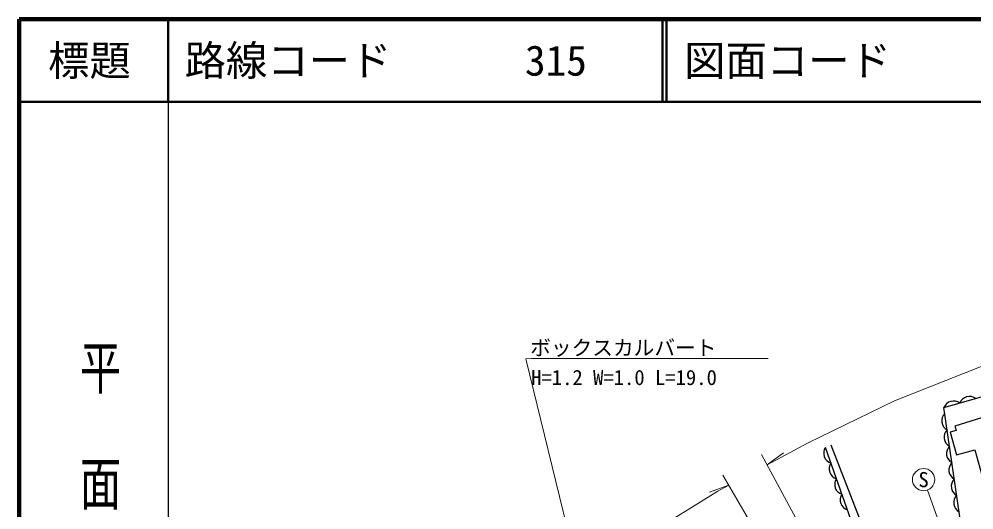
# Model space of a CAD drawing. Units: millimetres at full size, sheet at 1:1000; details may follow other scales. Extents: x 40000 to 680000, y 20000 to 380000.
# Drawn here: x 40000 to 155404, y 320704 to 380000 of the extents above; entities that cross this region are included whole.
import ezdxf
from ezdxf.enums import TextEntityAlignment as Align

# ---------------------------------------------------------------- set-up
doc = ezdxf.new("R2010")
doc.units = ezdxf.units.MM
doc.header["$LTSCALE"] = 1000
for name, color, linetype, lineweight in [('M-BGD', 7, 'Continuous', 25), ('M-STR-HTXT', 7, 'Continuous', 13), ('M-TTL', 2, 'Continuous', 140), ('M-TTL-BAND', 7, 'Continuous', 25), ('M-TTL-LINE', 7, 'Continuous', 50)]:
    doc.layers.add(name, color=color, linetype=linetype, lineweight=lineweight)
doc.layers.add('M-TTL-TXT', color=7, linetype='Continuous')
doc.styles.add('@ＭＳ ゴシック', font='')
doc.styles.add('ＭＳ ゴシック', font='')
doc.styles.get('@ＭＳ ゴシック').set_extended_font_data('@MS Gothic')
doc.styles.get('ＭＳ ゴシック').set_extended_font_data('MS Gothic')

msp = doc.modelspace()

# ---------------------------------------------------------------- linework, layer by layer
at = {"layer": 'M-BGD'}
msp.add_line((142781, 313160), (137454, 328250), dxfattribs=at)
for points in [[(153893, 318497), (151780, 333057), (162141, 336013), (166931, 327183), (184975, 330993)], [(138125, 328580), (143928, 313632), (153893, 318497)]]:
    msp.add_lwpolyline(points, dxfattribs=at)
msp.add_lwpolyline([(153304, 327356), (155507, 327963), (156910, 322868), (164297, 324902), (161614, 333494), (153104, 330837), (153276, 330287), (152552, 330087)], close=True, dxfattribs=at)
for centre, start, end in [((152948, 332610), 52.79398, 159.05419), ((154871, 333159), 52.79398, 159.05419), ((152768, 331470), 135.12445, 241.38466), ((153056, 329490), 135.12445, 241.38466), ((138495, 327554), 146.31545, 252.57565), ((153343, 327511), 135.12445, 241.38466), ((139160, 325668), 146.31545, 252.57565), ((153630, 325532), 135.12445, 241.38466), ((139826, 323782), 146.31545, 252.57565), ((153917, 323552), 135.12445, 241.38466), ((140492, 321897), 146.31545, 252.57565), ((154204, 321573), 135.12445, 241.38466)]:
    msp.add_arc(centre, 1250, start, end, dxfattribs=at)
at = {"layer": 'M-STR-HTXT'}
for p, q in [((138256, 311665), (129725, 327400)), ((130403, 326151), (132387, 327596)), ((134193, 309355), (125046, 324904)), ((125767, 323678), (123461, 322836)), ((156496, 304409), (149782, 323091))]:
    msp.add_line(p, q, dxfattribs=at)
for points in [[(130403, 326151), (135386, 328809), (145797, 333876), (156290, 338014), (162803, 340216), (171273, 342916), (184036, 346230), (197375, 348668), (197598, 348697)], [(113942, 287083), (101237, 338970), (101946, 339015), (130549, 339015)], [(90419, 298460), (90446, 298485), (96493, 303619), (104446, 309687), (113345, 316080), (124461, 322982), (125767, 323678)]]:
    msp.add_lwpolyline(points, dxfattribs=at)
msp.add_circle((149325, 324362), 1350, dxfattribs=at)
at = {"layer": 'M-TTL'}
for p, q in [((40000, 380000), (40000, 20000)), ((680000, 380000), (40000, 380000))]:
    msp.add_line(p, q, dxfattribs=at)
at = {"layer": 'M-TTL-BAND'}
msp.add_line((58000, 370000), (58000, 20000), dxfattribs=at)
at = {"layer": 'M-TTL-LINE'}
for p, q in [((58000, 380000), (58000, 370000)), ((117750, 380000), (117750, 370000)), ((118250, 380000), (118250, 370000)), ((40000, 370000), (680000, 370000))]:
    msp.add_line(p, q, dxfattribs=at)

# ---------------------------------------------------------------- texts
at = {"layer": 'M-STR-HTXT', "style": 'ＭＳ ゴシック'}
for s, p in [('ボックスカルバート', (101778, 340293)), ('H=1.2 W=1.0 L=19.0', (101893, 336705))]:
    msp.add_text(s, height=1833, dxfattribs=at).set_placement(p, align=Align.MIDDLE_LEFT)
msp.add_text('S', height=1833, dxfattribs=at).set_placement((149325, 324362), align=Align.MIDDLE_CENTER)
at = {"layer": 'M-TTL-BAND', "style": '@ＭＳ ゴシック', "width": 1.4}
msp.add_text('平  面  図', height=3666, rotation=270, dxfattribs=at).set_placement((49777, 306475), align=Align.MIDDLE_RIGHT)
at = {"layer": 'M-TTL-TXT', "style": 'ＭＳ ゴシック'}
msp.add_text('標題', height=3666, dxfattribs=at).set_placement((48500, 375000), align=Align.MIDDLE_CENTER)
for s, p in [('路線コード', (60000, 375000)), ('315', (101142, 375000)), ('図面コード', (120380, 375000))]:
    msp.add_text(s, height=3666, dxfattribs=at).set_placement(p, align=Align.MIDDLE_LEFT)

doc.saveas('drawing.dxf')
